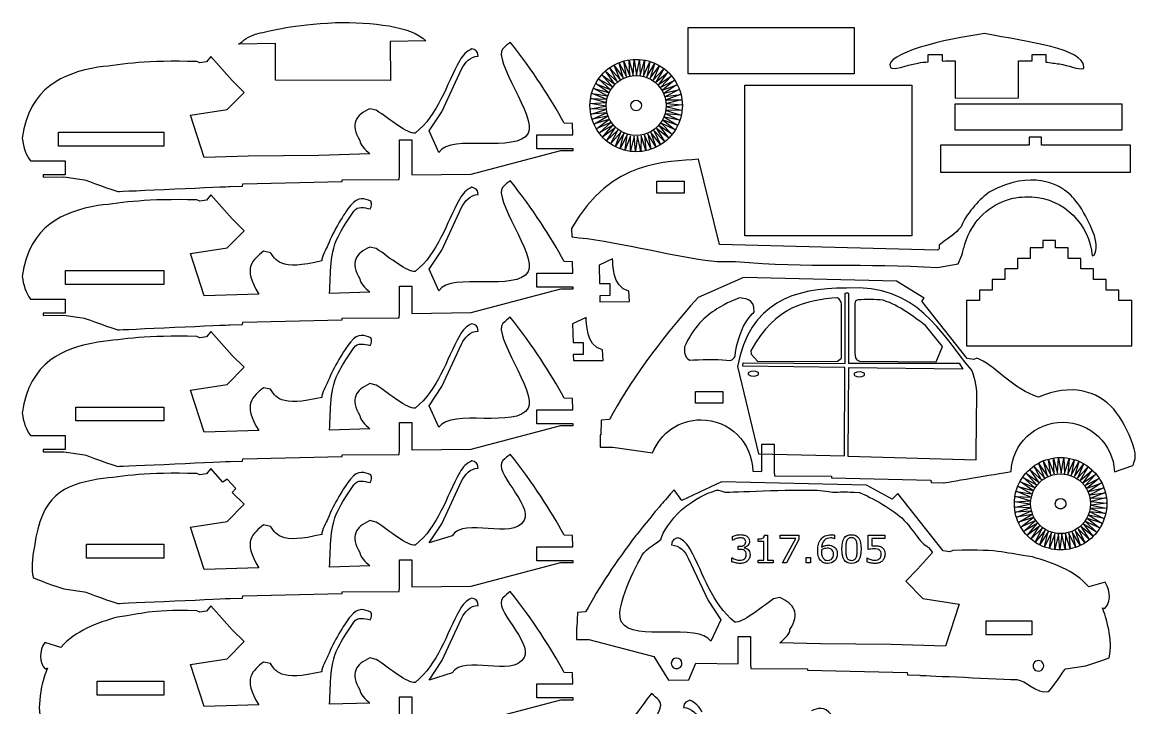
# Model space of a CAD drawing. Extents: x -16 to 68, y -50 to 54.
# Drawn here: x -15.6 to 68.2, y 2.5 to 54.1 of the extents above; entities that cross this region are included whole.
import ezdxf

# ---------------------------------------------------------------- set-up
doc = ezdxf.new("R2010")
doc.units = 0
doc.layers.add('Layer_1', color=7, linetype='CONTINUOUS')

msp = doc.modelspace()

# ---------------------------------------------------------------- linework, layer by layer
at = {"layer": 'Layer_1', "color": 7}
for points in [[(34.410261, 50.185669), (34.410261, 53.661379), (46.89763, 53.661379), (46.89763, 50.185669)], [(14.680057, 52.666622)], [(21.035894, 52.56411)], [(32.932701, 45.36893), (32.035665, 46.080169), (32.640013, 45.107905), (31.829902, 45.916763), (32.319481, 44.881948), (31.606852, 45.777878), (31.975282, 44.693999), (31.369426, 45.665324), (31.611901, 44.546512), (31.120715, 45.580567), (31.234076, 44.441409), (30.863966, 45.524714), (30.846742, 44.38006), (30.602534, 45.498493), (30.454931, 44.363264), (30.339805, 45.502245), (30.063758, 44.391241), (30.079209, 45.535921), (29.678318, 44.463629), (29.824159, 45.599083), (29.303647, 44.579476), (29.577972, 45.690906), (28.944626, 44.737279), (29.343855, 45.810196), (28.605932, 44.934981), (29.124862, 45.955392), (28.291983, 45.17), (28.923848, 46.124609), (28.006871, 45.439274), (28.743434, 46.315633), (27.75431, 45.739296), (28.58597, 46.525979), (27.537598, 46.066149), (28.453511, 46.752904), (27.359554, 46.415576), (28.347784, 46.993448), (27.222506, 46.783022), (28.270166, 47.244476), (27.128235, 47.163694), (28.221667, 47.502718), (27.077972, 47.552631), (28.202922, 47.764803), (27.07237, 47.944765), (28.214174, 48.027317), (27.111508, 48.334978), (28.255278, 48.286837), (27.19487, 48.718187), (28.325696, 48.539979), (27.32137, 49.089395), (28.424513, 48.783446), (27.489362, 49.443764), (28.550439, 49.01406), (27.696652, 49.776674), (28.701831, 49.228817), (27.940542, 50.083783), (28.876718, 49.424915), (28.21785, 50.361091), (29.072816, 49.599802), (28.524959, 50.604981), (29.287573, 49.751194), (28.857869, 50.812271), (29.518187, 49.87712), (29.212238, 50.980263), (29.761654, 49.975937), (29.583446, 51.106763), (30.014796, 50.046356), (29.966655, 51.190125), (30.274316, 50.087459), (30.356871, 51.229263), (30.53683, 50.098711), (30.749002, 51.223661), (30.798916, 50.079966), (31.137939, 51.173399), (31.057157, 50.03147), (31.518611, 51.079127), (31.308186, 49.953849), (31.886057, 50.942079), (31.548729, 49.848122), (32.235484, 50.764035), (31.775654, 49.715663), (32.562337, 50.547323), (31.986, 49.558199), (32.862359, 50.294762), (32.177024, 49.377785), (33.131633, 50.00965), (32.346241, 49.176771), (33.366652, 49.695701), (32.491439, 48.957778), (33.564354, 49.357007), (32.610727, 48.723661), (33.722157, 48.997986), (32.70255, 48.477474), (33.838004, 48.623315), (32.765712, 48.222424), (33.910392, 48.237876), (32.799388, 47.961828), (33.938369, 47.846702), (32.80314, 47.699099), (33.921573, 47.454891), (32.776919, 47.437667), (33.860224, 47.067557), (32.721066, 47.180918), (33.755121, 46.689732), (32.636309, 46.932207), (33.607634, 46.326351), (32.523755, 46.694781), (33.419685, 45.982152), (32.38487, 46.471732), (33.193728, 45.66162), (32.221466, 46.265968)], [(64.142866, 50.718649)], [(51.210864, 49.340074), (51.210864, 38.015632), (38.66301, 38.015632), (38.66301, 49.340074)], [(30.899754, 47.802967)], [(32.752031, 47.802969)], [(33.975769, 47.802967)], [(67.005869, 47.939844), (67.005869, 45.954542), (54.480391, 45.954542), (54.480391, 47.939844)], [(-12.931114, 45.801171), (-5.006951, 45.801171), (-5.006951, 44.756028), (-12.931114, 44.756028), (-12.931114, 45.801171)], [(60.05113, 45.421481), (60.05113, 44.825348), (53.372414, 44.825348), (53.372414, 42.780458), (67.656718, 42.780458), (67.656718, 44.825348), (60.977867, 44.825348), (60.977867, 45.421481)], [(21.035894, 42.160125)], [(32.048672, 42.10254), (34.111748, 42.10254), (34.111748, 41.203695), (32.048672, 41.203695)], [(61.06823, 37.643771), (61.06823, 37.108291), (60.115614, 37.108291), (60.115614, 36.306305), (59.164479, 36.306305), (59.164479, 35.512798), (58.205915, 35.512798), (58.205915, 34.716281), (57.249952, 34.716281), (57.249952, 33.913199), (56.299933, 33.913199), (56.299933, 33.131175), (55.330847, 33.131175), (55.330847, 32.34136), (55.329524, 32.34136), (55.329524, 29.732332), (60.115781, 29.732332), (60.115781, 29.728496), (61.068397, 29.728496), (61.068397, 29.722199), (62.011613, 29.722199), (62.011613, 29.728496), (62.964351, 29.728496), (62.964351, 29.732332), (67.748994, 29.732332), (67.748994, 32.34136), (67.748994, 32.34136), (67.748994, 33.131175), (66.77991, 33.131175), (66.77991, 33.913199), (65.830013, 33.913199), (65.830013, 34.716281), (64.874047, 34.716281), (64.874047, 35.512798), (63.915364, 35.512798), (63.915364, 36.306305), (62.964351, 36.306305), (62.964351, 37.108291), (62.011613, 37.108291), (62.011613, 37.643771)], [(28.719243, 36.278145)], [(-12.402253, 35.397597), (-5.006814, 35.397597), (-5.006814, 34.352044), (-12.402253, 34.352044), (-12.402253, 35.397597)], [(21.035894, 31.89027)], [(26.733249, 31.862194)], [(37.786681, 28.747315)], [(39.665413, 27.730254)], [(47.628405, 27.680251)], [(34.954276, 26.306838), (37.017353, 26.306838), (37.017353, 25.407993), (34.954276, 25.407993)], [(56.103557, 25.739619)], [(-11.609235, 25.129108), (-5.006814, 25.129108), (-5.006814, 24.082188), (-11.609235, 24.082188), (-11.609235, 25.129108)], [(21.035894, 21.583908)], [(64.83468, 15.427074), (63.937645, 16.138313), (64.541993, 15.166049), (63.731881, 15.974907), (64.221461, 14.940092), (63.508832, 15.836022), (63.877261, 14.752143), (63.271405, 15.723468), (63.51388, 14.604656), (63.022694, 15.638711), (63.136055, 14.499553), (62.765945, 15.582858), (62.748721, 14.438204), (62.504513, 15.556637), (62.35691, 14.421408), (62.241785, 15.560389), (61.965737, 14.449385), (61.981188, 15.594065), (61.580297, 14.521773), (61.726138, 15.657227), (61.205626, 14.63762), (61.479951, 15.74905), (60.846605, 14.795423), (61.245835, 15.86834), (60.507912, 14.993125), (61.026842, 16.013536), (60.193962, 15.228144), (60.825827, 16.182753), (59.90885, 15.497418), (60.645413, 16.373777), (59.656289, 15.79744), (60.487949, 16.584123), (59.439577, 16.124293), (60.355491, 16.811048), (59.261534, 16.47372), (60.249763, 17.051592), (59.124485, 16.841166), (60.172145, 17.30262), (59.030214, 17.221838), (60.123647, 17.560862), (58.979951, 17.610775), (60.104901, 17.822947), (58.97435, 18.002909), (60.116154, 18.085461), (59.013487, 18.393122), (60.157257, 18.344981), (59.096849, 18.776331), (60.227676, 18.598123), (59.223349, 19.147539), (60.326492, 18.84159), (59.391341, 19.501908), (60.452418, 19.072204), (59.598631, 19.834818), (60.60381, 19.286961), (59.842522, 20.141927), (60.778697, 19.483059), (60.119829, 20.419235), (60.974796, 19.657946), (60.426939, 20.663125), (61.189553, 19.809338), (60.759848, 20.870415), (61.420166, 19.935264), (61.114218, 21.038407), (61.663633, 20.034081), (61.485425, 21.164907), (61.916776, 20.1045), (61.868635, 21.248269), (62.176295, 20.145603), (62.25885, 21.287407), (62.438809, 20.156855), (62.650981, 21.281805), (62.700895, 20.13811), (63.039919, 21.231543), (62.959136, 20.089614), (63.420591, 21.137271), (63.210165, 20.011993), (63.788036, 21.000223), (63.450708, 19.906266), (64.137463, 20.822179), (63.677633, 19.773807), (64.464316, 20.605467), (63.88798, 19.616343), (64.764338, 20.352906), (64.079004, 19.435929), (65.033612, 20.067794), (64.248221, 19.234915), (65.268631, 19.753845), (64.393419, 19.015922), (65.466333, 19.415151), (64.512706, 18.781805), (65.624136, 19.05613), (64.60453, 18.535618), (65.739984, 18.681459), (64.667691, 18.280568), (65.812371, 18.29602), (64.701367, 18.019972), (65.840348, 17.904846), (64.705119, 17.757243), (65.823552, 17.513035), (64.678899, 17.495811), (65.762203, 17.125701), (64.623045, 17.239062), (65.6571, 16.747876), (64.538289, 16.990351), (65.509614, 16.384495), (64.425735, 16.752925), (65.321664, 16.040296), (64.28685, 16.529876), (65.095707, 15.719764), (64.123446, 16.324112)], [(62.801733, 17.861111)], [(64.65401, 17.861113)], [(65.877749, 17.861111)], [(42.735326, 15.177911), (41.79507, 13.4118), (41.496533, 13.4118), (42.496773, 15.244873), (41.313786, 15.244873), (41.313786, 15.489008), (42.735326, 15.489008)], [(-10.816217, 14.821926), (-5.006678, 14.821926), (-5.006678, 13.77569), (-10.816217, 13.77569), (-10.816217, 14.821926)], [(47.403109, 14.451102)], [(43.604435, 13.4118), (43.271019, 13.4118), (43.271019, 13.809384), (43.604435, 13.809384)], [(45.617413, 14.085643)], [(47.03624, 13.817773)], [(21.035898, 11.263263)], [(56.800051, 9.044042), (60.23081, 9.044042), (60.23081, 7.99453), (56.800051, 7.99453)], [(33.14183, 5.853577)], [(60.3378, 5.671062)], [(-10.023195, 4.50279), (-5.006673, 4.50279), (-5.006673, 3.455049), (-10.023195, 3.455049)], [(31.654409, 3.580702)]]:
    msp.add_lwpolyline(points, close=True, dxfattribs=at)
for points in [[(14.680076, 52.666615), (12.010924, 52.621625), (12.037356, 49.689872), (3.388955, 49.702704), (3.383584, 52.465986), (0.607756, 52.419121)], [(10.482056, 44.166187), (6.655608, 44.041218), (1.344029, 43.991176), (-1.970376, 43.900936), (-2.99624, 47.076426), (-0.248297, 47.501647), (1.025044, 48.7929), (0.133993, 49.686822), (-1.469134, 51.488203), (-1.793724, 51.079116), (-2.293736, 51.004189), (-2.518789, 51.104137)], [(52.462668, 51.083025), (52.462668, 51.639354), (53.490175, 51.639354), (53.490175, 51.15234)], [(54.023593, 51.15234), (54.480391, 51.15234), (54.480391, 48.359872), (59.246765, 48.369847), (59.246765, 51.152343), (59.832811, 51.159037)], [(60.276629, 51.161921), (60.276629, 51.639354), (61.304133, 51.639354), (61.304133, 51.072637)], [(15.673452, 44.2768), (14.93239, 45.891275), (15.892762, 47.335387), (17.375159, 50.535488)], [(10.960875, 47.456938), (10.482056, 47.566456)], [(-0.018595, 41.716172), (0.906502, 41.741193), (0.931523, 41.916204), (8.406947, 42.091214), (8.406947, 42.216183), (12.682134, 42.241204), (12.707155, 42.565931), (12.706745, 42.565931), (12.706745, 44.630239), (12.706745, 45.226096), (13.633482, 45.226096), (13.633482, 44.630239), (13.633482, 42.579057), (18.10747, 42.641269), (24.844704, 44.409972), (25.775269, 44.409972), (25.775269, 44.54998), (23.023908, 44.54998), (23.023908, 45.604831), (25.737533, 45.604831), (25.711008, 46.442969), (25.09218, 46.478381)], [(-15.038628, 43.655648), (-12.419754, 43.655648), (-12.419754, 42.600933), (-14.087689, 42.600933), (-14.075658, 42.422505), (-12.519428, 42.441236), (-10.969352, 42.216183)], [(53.133794, 36.936971), (36.767, 37.355632), (35.185331, 43.770201)], [(2.135132, 33.62233), (-1.970376, 33.496952), (-2.99624, 36.672304), (-0.248297, 37.097663), (1.025044, 38.388915), (0.133993, 39.282838), (-1.469134, 41.084219), (-1.793724, 40.675131), (-2.293736, 40.600067), (-2.518789, 40.700152)], [(15.673452, 33.872815), (14.93239, 35.48729), (15.892762, 36.931266), (17.375159, 40.131503)], [(25.64819, 38.553102), (25.656948, 37.916773)], [(10.960875, 37.052953), (10.482056, 37.162471)], [(-0.018595, 31.31205), (0.906502, 31.337071), (0.931523, 31.512082), (8.406947, 31.687093), (8.406947, 31.812062), (12.682134, 31.83722), (12.707155, 32.16222), (12.707155, 34.226664), (13.633892, 34.226664), (13.633892, 32.175072), (18.10747, 32.237284), (24.844704, 34.00585), (25.775269, 34.00585), (25.775269, 34.146132), (23.023908, 34.146132), (23.023908, 35.200983), (25.737533, 35.200983), (25.711008, 36.038984), (25.09218, 36.074259)], [(3.015792, 36.732055), (2.485291, 36.847452)], [(6.880387, 36.125396), (6.335529, 36.009861)], [(28.719232, 36.27809), (27.711501, 35.800776), (27.743899, 34.407253), (28.510397, 34.407253), (28.510397, 33.507079), (27.759628, 33.494591), (27.776456, 33.053121), (30.002549, 33.055237), (29.951603, 33.837428)], [(53.159636, 35.631226), (54.69768, 35.909739), (54.976194, 36.559331)], [(64.780083, 36.492336), (64.930211, 36.540736)], [(38.574266, 34.860219), (35.154308, 33.376866)], [(56.10037, 28.809766), (55.875318, 28.709819), (55.375306, 28.784882), (51.962595, 33.08509), (52.154286, 33.324089), (50.074939, 34.597703), (38.574266, 34.860219)], [(10.482056, 33.762202), (7.446848, 33.672236)], [(38.106575, 28.179289), (39.697666, 21.603677), (46.159254, 21.454925), (46.187196, 28.109781), (38.511721, 28.197286), (38.549226, 28.447302), (46.1997, 28.397311), (46.199687, 33.68514)], [(-15.025092, 33.251663), (-12.419754, 33.251663), (-12.419754, 32.196949), (-14.087689, 32.196949), (-14.075658, 32.018383), (-12.519428, 32.037115), (-10.969352, 31.812062)], [(46.928278, 32.899517), (46.928284, 29.169296)], [(26.733238, 31.862138), (25.725507, 31.384825), (25.757905, 29.991301), (26.524402, 29.991301), (26.524402, 29.091128), (25.773635, 29.07864), (25.790462, 28.637169), (28.016555, 28.639286), (27.965609, 29.421476)], [(53.045135, 28.532865), (53.540142, 29.681984), (52.249589, 31.255398)], [(2.135269, 23.352338), (-1.970376, 23.227096), (-2.99624, 26.402449), (-0.248297, 26.827671), (1.025044, 28.119059), (0.133993, 29.012982), (-1.469134, 30.814227), (-1.793724, 30.405275), (-2.293736, 30.330212), (-2.518789, 30.430297)], [(15.673452, 23.602959), (14.93239, 25.217434), (15.892762, 26.66141), (17.375159, 29.861648)], [(39.124253, 29.347358), (39.149256, 29.109841), (39.636785, 28.559807), (45.637159, 28.572322), (45.937186, 28.809822)], [(47.281859, 28.568218), (53.045135, 28.532865)], [(46.4497, 28.434813), (54.787721, 28.422325), (55.062731, 27.972295), (46.462201, 28.084804), (46.412198, 21.442342), (56.063685, 21.168842)], [(10.960875, 26.783098), (10.482056, 26.89248)], [(3.015792, 26.462199), (2.485291, 26.577597)], [(-0.018595, 21.042195), (0.906502, 21.067216), (0.931523, 21.242227), (8.406947, 21.417238), (8.406947, 21.542206), (12.682134, 21.567227), (12.707155, 21.892228), (12.707155, 23.956673), (13.633892, 23.956673), (13.633892, 21.90508), (18.10747, 21.967154), (24.844704, 23.735858), (25.775269, 23.735858), (25.775269, 23.876003), (23.023908, 23.876003), (23.023908, 24.930854), (25.737533, 24.930854), (25.711008, 25.768992), (25.09218, 25.804267)], [(6.880387, 25.855541), (6.335529, 25.740006)], [(10.482056, 23.492347), (7.446848, 23.402381)], [(28.489402, 24.183874), (27.870575, 24.148598), (27.835299, 23.034818), (27.806313, 23.034818), (27.806313, 22.115465), (28.736879, 22.115465), (31.738315, 21.682859)], [(-15.025092, 22.981671), (-12.419754, 22.981671), (-12.419754, 21.926957), (-14.087689, 21.926957), (-14.075658, 21.748528), (-12.519428, 21.76726), (-10.969352, 21.542206)], [(39.258586, 20.294258), (39.947691, 20.284687), (39.947691, 22.336279), (40.874428, 22.336279), (40.874428, 20.271834), (40.899449, 19.946834), (45.174636, 19.921813), (45.174636, 19.796707), (52.65006, 19.621696), (52.675081, 19.446686), (53.600178, 19.421801)], [(2.135269, 13.045976), (-1.970376, 12.920598), (-2.99624, 16.096088), (-0.248297, 16.52131), (1.025044, 17.812561), (0.133993, 18.706484), (0.41442, 19.014257), (-0.236538, 19.702405), (-0.563726, 19.490341), (-1.469134, 20.507865), (-1.793724, 20.098777), (-2.293736, 20.023851), (-2.518789, 20.123798)], [(66.45158, 20.267596), (67.835806, 20.745048)], [(16.663494, 15.45347), (14.93239, 14.910936), (15.892762, 16.355049), (17.375159, 19.55515)], [(36.924695, 19.493561), (33.935018, 18.094707), (33.365822, 18.909459)], [(54.311887, 14.342341), (54.086837, 14.242396), (53.586824, 14.317321), (50.174112, 18.617667), (49.753127, 18.203241), (47.824178, 19.254812), (36.924695, 19.493561)], [(3.015792, 16.155701), (2.485291, 16.271099)], [(10.960875, 16.476599), (10.482056, 16.586118)], [(-0.018595, 10.735697), (0.906502, 10.760718), (0.931523, 10.935729), (8.406947, 11.110739), (8.406947, 11.235708), (12.682134, 11.260729), (12.707155, 11.58573), (12.707155, 13.650174), (13.633892, 13.650174), (13.633892, 11.598582), (18.10747, 11.660793), (24.844704, 13.429497), (25.775269, 13.429497), (25.775269, 13.569642), (23.023908, 13.569642), (23.023908, 14.624492), (25.737533, 14.624492), (25.711008, 15.462494), (25.09218, 15.497906)], [(6.880387, 15.549179), (6.335529, 15.433645)], [(37.767507, 15.109518), (37.753537, 15.109518), (37.753537, 15.401076)], [(40.792043, 13.4118), (39.667644, 13.4118), (39.667644, 13.623843), (40.100106, 13.623843), (40.100106, 15.016093), (39.667644, 15.016093), (39.667644, 15.205817)], [(40.151735, 15.49602), (40.367963, 15.49602), (40.367963, 13.623884), (40.792057, 13.623884), (40.792043, 13.4118)], [(45.415169, 15.496027), (45.415169, 15.22958), (45.401199, 15.22958)], [(47.944371, 14.418991), (47.944371, 15.488981), (49.194326, 15.488981), (49.194326, 15.244846), (48.213611, 15.244846), (48.213611, 14.692416)], [(38.29905, 14.423169), (38.173493, 14.423169), (38.173493, 14.654743), (38.27115, 14.654743)], [(38.608702, 14.566859), (38.608702, 14.547355)], [(38.908636, 14.412026), (38.908744, 14.41204)], [(52.491624, 14.553202), (52.781404, 14.195285), (51.659054, 12.925006), (50.768001, 12.031088), (52.041372, 10.739775), (54.789253, 10.314532), (53.76341, 7.13913), (49.657728, 7.264447)], [(34.417886, 13.773702), (35.900299, 10.573506), (36.860715, 9.129479), (36.119573, 7.514973)], [(37.693667, 13.499684), (37.693667, 13.79125), (37.714589, 13.79125)], [(45.334419, 14.074528), (45.334277, 14.074467)], [(47.855137, 13.489878), (47.855137, 13.784231), (47.874641, 13.784231)], [(49.208242, 14.071538), (49.20829, 14.071653)], [(10.482056, 13.185849), (7.446848, 13.095882)], [(65.745289, 11.950706), (64.536755, 11.59836)], [(-12.519428, 11.460761), (-10.969352, 11.235708)], [(2.135273, 2.725331), (-1.970372, 2.599953), (-2.996236, 5.775441), (-0.248293, 6.200668), (1.025048, 7.491919), (0.133997, 8.38584), (-1.46913, 10.187219), (-1.793721, 9.778135), (-2.293732, 9.703209), (-2.518785, 9.803155)], [(41.310989, 10.804585), (40.832257, 10.695148)], [(16.663498, 5.132829), (14.932395, 4.590296), (15.892767, 6.034408), (17.375163, 9.234502)], [(26.700917, 9.716468), (26.082089, 9.68106), (26.046814, 8.567277), (26.017828, 8.567277), (26.017828, 7.648057), (26.948393, 7.648057), (31.82682, 6.367335), (32.93103, 4.601643), (34.463469, 4.606404), (34.993423, 5.861154), (38.159206, 5.817122), (38.159206, 7.868718), (39.085943, 7.868718), (39.085943, 5.804269), (39.110964, 5.479274), (43.386148, 5.454247), (43.386148, 5.329282), (50.861576, 5.154271), (50.886595, 4.979261), (51.811696, 4.954241)], [(65.543068, 10.021624), (65.727655, 9.98826)], [(-12.755415, 7.051249), (-13.952189, 7.411519)], [(49.657728, 7.264434), (44.346159, 7.314437), (41.310989, 7.404361)], [(3.015797, 5.835057), (2.485295, 5.950452)], [(10.960879, 6.155957), (10.48206, 6.265471)], [(62.762446, 5.454247), (64.312525, 5.679304), (65.587507, 6.085658), (66.047323, 6.277624)], [(-0.018591, 0.415055), (0.906506, 0.440074), (0.931527, 0.615085), (8.406951, 0.790096), (8.406951, 0.915068), (12.682138, 0.940087), (12.707159, 1.265089), (12.707159, 3.329531), (13.633896, 3.329531), (13.633896, 1.277935), (18.107474, 1.340148), (24.844708, 3.10885), (25.775274, 3.10885), (25.775274, 3.248998), (23.023912, 3.248998), (23.023912, 4.303852), (25.737537, 4.303852), (25.711012, 5.141853), (25.092185, 5.177261)], [(6.880392, 5.228532), (6.335533, 5.112997)], [(31.654438, 3.580842), (31.654409, 3.580702)], [(10.48206, 2.865207), (7.446852, 2.775237)]]:
    msp.add_lwpolyline(points, dxfattribs=at)
for points in [[(2.271551, 53.262149), (3.157889, 53.471657), (4.601162, 53.848836), (7.891407, 54.045567)], [(7.891407, 54.045567), (10.694818, 54.061971), (13.575848, 53.79356), (14.680057, 52.666622)], [(0.607756, 52.419121), (1.085773, 52.696777), (1.121857, 52.990393), (2.271551, 53.262149)], [(56.682619, 53.209135), (53.737206, 52.815638), (49.127391, 51.717578), (49.607258, 50.659035)], [(64.142866, 50.718646), (64.112333, 52.081488), (60.072572, 52.574838), (56.682619, 53.209135)], [(18.157512, 52.066696), (17.748085, 51.901356), (17.453617, 51.592436), (17.232552, 51.191642)], [(18.632639, 51.516643), (18.607869, 51.967135), (18.361236, 51.974111), (18.157512, 52.066696)], [(20.486934, 52.077224), (19.66903, 51.265868), (23.052181, 46.892844), (22.38963, 45.718998)], [(21.035894, 52.56411), (20.846897, 52.41588), (20.664125, 52.252998), (20.486934, 52.077224)], [(25.09218, 46.478381), (24.0687, 48.367593), (22.747708, 50.382857), (21.035894, 52.56411)], [(-2.518789, 51.104137), (-6.389425, 51.215725), (-7.868632, 50.926867), (-9.957981, 50.682197)], [(17.232552, 51.191642), (16.198807, 49.312831), (15.63404, 47.130508), (13.882325, 45.716264)], [(17.375159, 50.535488), (17.635019, 51.033627), (17.996802, 51.488469), (18.632639, 51.516643)], [(28.764953, 50.811433), (29.839774, 51.431981), (31.164009, 51.431981), (32.23883, 50.811433)], [(53.490175, 51.15234), (53.679947, 51.148954), (53.853908, 51.154457), (54.023593, 51.15234)], [(59.832811, 51.159037), (59.988752, 51.164778), (60.135558, 51.165096), (60.276629, 51.161921)], [(-9.957981, 50.682197), (-12.576316, 50.221279), (-15.104974, 49.218059), (-15.644603, 45.3538)], [(27.028014, 47.802967), (27.028014, 49.044064), (27.690131, 50.190884), (28.764953, 50.811433)], [(32.23883, 50.811433), (33.313652, 50.190884), (33.975769, 49.044064), (33.975769, 47.802967)], [(49.607258, 50.659035), (49.85552, 50.434296), (50.67078, 50.807781), (51.686195, 50.997842)], [(51.686195, 50.997842), (51.933734, 51.044179), (52.196937, 51.069079), (52.462668, 51.083025)], [(61.304133, 51.072637), (61.645162, 51.025462), (61.972873, 50.970278), (62.327946, 50.93153)], [(62.327946, 50.93153), (62.992132, 50.846932), (63.684333, 50.466876), (64.133156, 50.583973)], [(64.133156, 50.583973), (64.14067, 50.629778), (64.143845, 50.674685), (64.142866, 50.718649)], [(28.251752, 47.802969), (28.251752, 48.606867), (28.680626, 49.349699), (29.376822, 49.751647)], [(29.376822, 49.751647), (30.073017, 50.153596), (30.930766, 50.153596), (31.626961, 49.751647)], [(31.626961, 49.751647), (32.323157, 49.349699), (32.752031, 48.606867), (32.752031, 47.802969)], [(28.764953, 44.7945), (27.690131, 45.415049), (27.028014, 46.56187), (27.028014, 47.802967)], [(29.376822, 45.854291), (28.680626, 46.25624), (28.251752, 46.999072), (28.251752, 47.802969)], [(30.104029, 47.802967), (30.104029, 48.0227), (30.282158, 48.200829), (30.501892, 48.200829)], [(30.302961, 47.458408), (30.179861, 47.529479), (30.104029, 47.660824), (30.104029, 47.802967)], [(30.501892, 48.200829), (30.721625, 48.200829), (30.899754, 48.0227), (30.899754, 47.802967)], [(30.899754, 47.802967), (30.899754, 47.660824), (30.823922, 47.529479), (30.700823, 47.458408)], [(32.752031, 47.802969), (32.752031, 46.999072), (32.323157, 46.25624), (31.626961, 45.854291)], [(33.975769, 47.802967), (33.975769, 46.56187), (33.313652, 45.415049), (32.23883, 44.7945)], [(10.482056, 47.566456), (9.440007, 47.091344), (8.942531, 46.392702), (9.73197, 45.16621)], [(13.882325, 45.716264), (13.292731, 45.667747), (12.0319, 46.717655), (10.960875, 47.456938)], [(30.700823, 47.458408), (30.577724, 47.387337), (30.42606, 47.387337), (30.302961, 47.458408)], [(-15.644603, 45.3538), (-15.546983, 44.619676), (-15.362025, 44.04985), (-15.038628, 43.655648)], [(22.38963, 45.718998), (21.506774, 44.154839), (16.607799, 45.720853), (15.673452, 44.2768)], [(31.626961, 45.854291), (30.930766, 45.452343), (30.073017, 45.452343), (29.376822, 45.854291)], [(9.73197, 45.16621), (9.734827, 44.832859), (10.111735, 44.499541), (10.482056, 44.166187)], [(32.23883, 44.7945), (31.164009, 44.173952), (29.839774, 44.173952), (28.764953, 44.7945)], [(35.185331, 43.770201), (32.804904, 43.506385), (28.666596, 43.856825), (25.64819, 38.553102)], [(62.707025, 41.445281), (62.314079, 41.704329), (60.303725, 43.098818), (57.026691, 41.282027)], [(-10.969352, 42.216183), (-10.969352, 42.216183), (-8.619163, 41.341129), (-8.469158, 41.341129)], [(21.035894, 42.160125), (20.846894, 42.011895), (20.66412, 41.849015), (20.486934, 41.673239)], [(25.09218, 36.074259), (24.068682, 37.963456), (22.747674, 39.978913), (21.035894, 42.160125)], [(-8.469158, 41.341129), (-8.319144, 41.341129), (-0.018596, 41.716172), (-0.018595, 41.716172)], [(18.157512, 41.662712), (17.748085, 41.497373), (17.45362, 41.188448), (17.232552, 40.787657)], [(17.375159, 40.131503), (17.635022, 40.629642), (17.996806, 41.084485), (18.632639, 41.112658)], [(18.632639, 41.112658), (18.607874, 41.563148), (18.361234, 41.570129), (18.157512, 41.662712)], [(20.486934, 41.673239), (19.66903, 40.861887), (23.052181, 36.488859), (22.38963, 35.315013)], [(57.026691, 41.282027), (56.372104, 40.768437), (55.474444, 39.935063), (54.919316, 38.69214)], [(63.850885, 40.236611), (63.427197, 40.822055), (63.184043, 41.068569), (62.707025, 41.445281)], [(-9.957981, 40.278075), (-12.576316, 39.817158), (-15.104974, 38.814075), (-15.644603, 34.949815)], [(-2.518789, 40.700152), (-6.389424, 40.81174), (-7.868632, 40.522745), (-9.957981, 40.278075)], [(9.023313, 40.285185), (8.538594, 39.68135), (7.759302, 38.408754), (7.325297, 37.30836)], [(10.548369, 40.610185), (10.081181, 40.776359), (9.627148, 41.029968), (9.023313, 40.285185)], [(9.273251, 39.8601), (9.583327, 40.278795), (10.05298, 40.112395), (10.498327, 40.035111)], [(10.498327, 40.035111), (10.642233, 40.226793), (10.639848, 40.418505), (10.548369, 40.610185)], [(17.232552, 40.787657), (16.198805, 38.908846), (15.634036, 36.726524), (13.882325, 35.312279)], [(55.269064, 37.520388), (55.71898, 38.9822), (56.829365, 40.147819), (58.267629, 40.668123)], [(58.267629, 40.668123), (59.107724, 40.947843), (59.442615, 40.921204), (60.239098, 40.948001)], [(60.239098, 40.948001), (62.665832, 40.791495), (64.583157, 38.87628), (64.780083, 36.492336)], [(8.240413, 38.224159), (8.456482, 38.604158), (8.85613, 39.253182), (9.273251, 39.8601)], [(64.930211, 36.540736), (65.443558, 37.442534), (64.589432, 39.001142), (63.850885, 40.236611)], [(54.919316, 38.69214), (54.396336, 38.053338), (54.161978, 37.995117), (53.371972, 37.385985)], [(7.446848, 33.672236), (7.581005, 35.240016), (7.362105, 36.679463), (8.240413, 38.224159)], [(25.656948, 37.916773), (28.619524, 37.691367), (32.881409, 36.527086), (36.352988, 36.08996)], [(7.325297, 37.30836), (7.194795, 37.006626), (6.831328, 36.443051), (6.880387, 36.125396)], [(10.482056, 37.162471), (9.440005, 36.68736), (8.942525, 35.988717), (9.73197, 34.762225)], [(13.882325, 35.312279), (13.292728, 35.263762), (12.031908, 36.31367), (10.960875, 37.052953)], [(53.371972, 37.385985), (53.143872, 37.318752), (53.433938, 36.998812), (53.133794, 36.936971)], [(54.976194, 36.559331), (55.120955, 36.954071), (55.109057, 37.132961), (55.269064, 37.520388)], [(2.485291, 36.847452), (1.710035, 36.211473), (0.848659, 35.632796), (2.135132, 33.62233)], [(6.335529, 36.009861), (3.451407, 35.342907), (3.270348, 36.478665), (3.015792, 36.732055)], [(29.951603, 33.837428), (28.641585, 34.192453), (28.780917, 35.923569), (28.719243, 36.278145)], [(36.352988, 36.08996), (36.906689, 36.02024), (37.466537, 36.110386), (37.96883, 36.067524)], [(37.96883, 36.067524), (43.520712, 35.593996), (47.526385, 35.953962), (53.159636, 35.631226)], [(22.38963, 35.315013), (21.506771, 33.750855), (16.607799, 35.316866), (15.673452, 33.872815)], [(-15.644603, 34.949815), (-15.576081, 34.338829), (-15.386494, 33.700682), (-15.025092, 33.251663)], [(9.73197, 34.762225), (9.734828, 34.428871), (10.111732, 34.095556), (10.482056, 33.762202)], [(55.732302, 27.896429), (53.313082, 30.729441), (51.67144, 34.398938), (46.309521, 34.066319)], [(46.309521, 34.066319), (42.321872, 34.090028), (39.050272, 32.979074), (38.106575, 28.179289)], [(46.199687, 33.68514), (46.199687, 33.68514), (46.437198, 33.772645), (46.4497, 33.672638)], [(46.4497, 33.672638), (46.462215, 33.572633), (46.4497, 28.434813), (46.4497, 28.434813)], [(35.154308, 33.376866), (32.107299, 29.962383), (29.981916, 26.938867), (28.489402, 24.183874)], [(38.324213, 33.335106), (38.040911, 33.288224), (37.29418, 32.955032), (36.569497, 32.507436)], [(39.36178, 32.285041), (39.456022, 33.342821), (38.495626, 33.293066), (38.324213, 33.335106)], [(45.637159, 33.347607), (43.305466, 33.150731), (40.998175, 32.781325), (39.124253, 29.347358)], [(45.924671, 32.860076), (45.914406, 33.073933), (45.814073, 33.233744), (45.637159, 33.347607)], [(45.937186, 28.809822), (45.937186, 28.859826), (45.924671, 32.860076), (45.924671, 32.860076)], [(47.175785, 33.182378), (47.017893, 33.163486), (46.944878, 33.059706), (46.928278, 32.899517)], [(49.067416, 33.164704), (48.436872, 33.226994), (47.80633, 33.226074), (47.175785, 33.182378)], [(52.249589, 31.255398), (51.287834, 31.976665), (50.348891, 32.717481), (49.067416, 33.164704)], [(21.035894, 31.89027), (20.8469, 31.74204), (20.664125, 31.579158), (20.486934, 31.403384)], [(25.09218, 25.804267), (24.06869, 27.693501), (22.747708, 29.709016), (21.035894, 31.89027)], [(27.965609, 29.421476), (26.655591, 29.776502), (26.794923, 31.507618), (26.733249, 31.862194)], [(36.569497, 32.507436), (35.680333, 31.958248), (34.791354, 31.125175), (34.136455, 29.647374)], [(38.439823, 30.916628), (38.790314, 31.741808), (39.271657, 32.146603), (39.36178, 32.285041)], [(-10.969352, 31.812062), (-10.969352, 31.812062), (-8.619163, 30.937008), (-8.469158, 30.937008)], [(-8.469158, 30.937008), (-8.319144, 30.937008), (-0.018598, 31.31205), (-0.018595, 31.31205)], [(18.157512, 31.392857), (17.748085, 31.227513), (17.453617, 30.918595), (17.232552, 30.517802)], [(18.632639, 30.842802), (18.607874, 31.293296), (18.361236, 31.30027), (18.157512, 31.392857)], [(20.486934, 31.403384), (19.66903, 30.592026), (23.052181, 26.218869), (22.38963, 25.045021)], [(-2.518789, 30.430297), (-6.389424, 30.541882), (-7.868632, 30.25289), (-9.957981, 30.00822)], [(10.548369, 30.34033), (10.081181, 30.506504), (9.627145, 30.760118), (9.023313, 30.015329)], [(10.498327, 29.765256), (10.642236, 29.956935), (10.639851, 30.14865), (10.548369, 30.34033)], [(17.232552, 30.517802), (16.198807, 28.63899), (15.634039, 26.456664), (13.882325, 25.042423)], [(17.375159, 29.861648), (17.635019, 30.359787), (17.996803, 30.81463), (18.632639, 30.842802)], [(37.936691, 28.972335), (38.025009, 29.739891), (38.219407, 30.397693), (38.439823, 30.916628)], [(-9.957981, 30.00822), (-12.576316, 29.547302), (-15.104974, 28.544081), (-15.644603, 24.679823)], [(9.023313, 30.015329), (8.538594, 29.411497), (7.759307, 28.138896), (7.325297, 27.038504)], [(8.240413, 27.954303), (8.456482, 28.334306), (8.85613, 28.983325), (9.273251, 29.590245)], [(9.273251, 29.590245), (9.583327, 30.008939), (10.05298, 29.84254), (10.498327, 29.765256)], [(34.136455, 29.647374), (34.134073, 29.284099), (34.083609, 28.933841), (34.498976, 28.666066)], [(34.498976, 28.666066), (35.281497, 28.694252), (36.561546, 28.760798), (37.291984, 28.646725)], [(37.291984, 28.646725), (37.572553, 28.60291), (37.764181, 28.691877), (37.786681, 28.747315)], [(37.786681, 28.74732), (37.786681, 28.74732), (37.928116, 28.89782), (37.936691, 28.972335)], [(46.928284, 29.169296), (46.987069, 28.952057), (46.917833, 28.698242), (47.281859, 28.568218)], [(60.748276, 25.882847), (58.896171, 26.398961), (57.344943, 28.393709), (56.10037, 28.809766)], [(7.446848, 23.402381), (7.581008, 24.970161), (7.362099, 26.40961), (8.240413, 27.954303)], [(38.958131, 27.730254), (38.903238, 27.68818), (38.903238, 27.593825), (38.958131, 27.551751)], [(39.665413, 27.730254), (39.498707, 27.85803), (39.12484, 27.85803), (38.958131, 27.730254)], [(39.665413, 27.551751), (39.720306, 27.593825), (39.720306, 27.68818), (39.665413, 27.730254)], [(46.921124, 27.680251), (46.866231, 27.638177), (46.866231, 27.543821), (46.921124, 27.501747)], [(47.628405, 27.680251), (47.461699, 27.808026), (47.087833, 27.808026), (46.921124, 27.680251)], [(47.628405, 27.501747), (47.683299, 27.543821), (47.683299, 27.638177), (47.628405, 27.680251)], [(56.103557, 25.739619), (56.177752, 26.458556), (55.984953, 27.177492), (55.732302, 27.896429)], [(7.325297, 27.038504), (7.194802, 26.736771), (6.831331, 26.173191), (6.880387, 25.855541)], [(10.482056, 26.89248), (9.440005, 26.417367), (8.942531, 25.718862), (9.73197, 24.49237)], [(38.958131, 27.551751), (39.12484, 27.423975), (39.498707, 27.423975), (39.665413, 27.551751)], [(46.921124, 27.501747), (47.087833, 27.373972), (47.461699, 27.373972), (47.628405, 27.501747)], [(66.401126, 24.962809), (65.133865, 26.397807), (63.171413, 26.895116), (60.748276, 25.882847)], [(2.485291, 26.577597), (1.710014, 25.941602), (0.848645, 25.362939), (2.135269, 23.352338)], [(6.335529, 25.740006), (3.45141, 25.07305), (3.270348, 26.20881), (3.015792, 26.462199)], [(13.882325, 25.042423), (13.292731, 24.993907), (12.0319, 26.043815), (10.960875, 26.783098)], [(56.063685, 21.168842), (56.062097, 22.303582), (56.094326, 25.086564), (56.103557, 25.739619)], [(-15.644603, 24.679823), (-15.576083, 24.068834), (-15.386497, 23.430692), (-15.025092, 22.981671)], [(9.73197, 24.49237), (9.734828, 24.159016), (10.111735, 23.825701), (10.482056, 23.492347)], [(22.38963, 25.045021), (21.506777, 23.480865), (16.607799, 25.046872), (15.673452, 23.602959)], [(67.838676, 22.313993), (67.483012, 23.266311), (66.999089, 24.285699), (66.401126, 24.962809)], [(31.738315, 21.682859), (32.317489, 23.183031), (33.759785, 24.172662), (35.367876, 24.172662)], [(35.367876, 24.172662), (37.511724, 24.172312), (39.25148, 22.438099), (39.258586, 20.294258)], [(58.678774, 20.272518), (58.771649, 22.351108), (60.483216, 23.988872), (62.563878, 23.990132)], [(62.563878, 23.990132), (64.65642, 23.990111), (66.363207, 22.338395), (66.45158, 20.267596)], [(67.835806, 20.745048), (67.915653, 20.97168), (68.200551, 21.345035), (67.838676, 22.313993)], [(-10.969352, 21.542206), (-10.969352, 21.542206), (-8.619163, 20.667152), (-8.469158, 20.667152)], [(-8.469158, 20.667152), (-8.319144, 20.667152), (-0.018595, 21.042195), (-0.018595, 21.042195)], [(18.157512, 21.086358), (17.748083, 20.921017), (17.453617, 20.612094), (17.232552, 20.211303)], [(18.632639, 20.536304), (18.607874, 20.986797), (18.361234, 20.993772), (18.157512, 21.086358)], [(20.486934, 21.096886), (19.669033, 20.285528), (22.73388, 17.786628), (22.071329, 16.61278)], [(21.035894, 21.583908), (20.846902, 21.435675), (20.664125, 21.272659), (20.486934, 21.096886)], [(25.09218, 15.497906), (24.06869, 17.387145), (22.747711, 19.402652), (21.035894, 21.583908)], [(60.666932, 20.869577), (61.741754, 21.490125), (63.065988, 21.490125), (64.14081, 20.869577)], [(-2.518789, 20.123798), (-6.389429, 20.235386), (-7.868635, 19.946529), (-9.957981, 19.701858)], [(10.548369, 20.033832), (10.081181, 20.200008), (9.627148, 20.45362), (9.023313, 19.708831)], [(17.232552, 20.211303), (16.198812, 18.332492), (15.634039, 16.150176), (13.882325, 14.735925)], [(17.375159, 19.55515), (17.635022, 20.053286), (17.996803, 20.508134), (18.632639, 20.536304)], [(53.600178, 19.421801), (53.600178, 19.421801), (57.559999, 20.098341), (58.678774, 20.272518)], [(58.929993, 17.861111), (58.929993, 19.102208), (59.592111, 20.249028), (60.666932, 20.869577)], [(61.278801, 19.809791), (61.974997, 20.21174), (62.832745, 20.21174), (63.528941, 19.809791)], [(64.14081, 20.869577), (65.215631, 20.249028), (65.877749, 19.102208), (65.877749, 17.861111)], [(-9.957981, 19.701858), (-12.576316, 19.240943), (-14.20025, 18.508437), (-14.739878, 14.644181)], [(9.023313, 19.708831), (8.538597, 19.104993), (7.759305, 17.832537), (7.325297, 16.732142)], [(9.273251, 19.283883), (9.583329, 19.702578), (10.05298, 19.536179), (10.498327, 19.458894)], [(10.498327, 19.458894), (10.642236, 19.650574), (10.639851, 19.842155), (10.548369, 20.033832)], [(60.153731, 17.861113), (60.153731, 18.665011), (60.582606, 19.407843), (61.278801, 19.809791)], [(63.528941, 19.809791), (64.225136, 19.407843), (64.65401, 18.665011), (64.65401, 17.861113)], [(8.240413, 17.647805), (8.456485, 18.027802), (8.85613, 18.676966), (9.273251, 19.283883)], [(33.365822, 18.909459), (32.44182, 17.874025), (32.642696, 18.080608), (32.023435, 17.365534)], [(33.896366, 17.394077), (35.008807, 18.255131), (35.623093, 18.600294), (36.535659, 18.867646)], [(36.535659, 18.867646), (36.700815, 18.916032), (37.08573, 18.742577), (37.08573, 18.742577)], [(37.08573, 18.742577), (37.207346, 18.668176), (41.227909, 18.941106), (43.848642, 18.880086)], [(43.848642, 18.880086), (44.543588, 18.863907), (45.079034, 18.720987), (45.387271, 18.714857)], [(45.387271, 18.714857), (46.227595, 18.761372), (46.08513, 18.768398), (47.278901, 18.697183)], [(47.278901, 18.697183), (47.770187, 18.54496), (49.67881, 17.534822), (50.461071, 16.787878)], [(7.446848, 13.095882), (7.581005, 14.663663), (7.362095, 16.103109), (8.240413, 17.647805)], [(60.666932, 14.852644), (59.592111, 15.473193), (58.929993, 16.620014), (58.929993, 17.861111)], [(61.278801, 15.912435), (60.582606, 16.314384), (60.153731, 17.057216), (60.153731, 17.861113)], [(62.006009, 17.861111), (62.006009, 18.080844), (62.184138, 18.258973), (62.403871, 18.258973)], [(62.20494, 17.516552), (62.081841, 17.587623), (62.006009, 17.718968), (62.006009, 17.861111)], [(62.403871, 18.258973), (62.623604, 18.258973), (62.801733, 18.080844), (62.801733, 17.861111)], [(62.801733, 17.861111), (62.801733, 17.718968), (62.725901, 17.587623), (62.602802, 17.516552)], [(64.65401, 17.861113), (64.65401, 17.057216), (64.225136, 16.314384), (63.528941, 15.912435)], [(65.877749, 17.861111), (65.877749, 16.620014), (65.215631, 15.473193), (64.14081, 14.852644)], [(22.071329, 16.61278), (21.188475, 15.048616), (17.597841, 16.897521), (16.663494, 15.45347)], [(32.023435, 17.365534), (31.944485, 17.276958), (30.557535, 15.557819), (30.486074, 15.465169)], [(32.3479, 15.179915), (32.485478, 15.692444), (33.111575, 16.637683), (33.896366, 17.394077)], [(50.461071, 16.787878), (50.948564, 16.322395), (51.403499, 15.682858), (51.751624, 15.214464)], [(62.602802, 17.516552), (62.479703, 17.445481), (62.328039, 17.445481), (62.20494, 17.516552)], [(2.485291, 16.271099), (1.710014, 15.635101), (0.848645, 15.056572), (2.135269, 13.045976)], [(6.335529, 15.433645), (3.451407, 14.766693), (3.270345, 15.902304), (3.015792, 16.155701)], [(7.325297, 16.732142), (7.1948, 16.430409), (6.831331, 15.866829), (6.880387, 15.549179)], [(10.482056, 16.586118), (9.440005, 16.111006), (8.942533, 15.412361), (9.73197, 14.185872)], [(13.882325, 14.735925), (13.292733, 14.687411), (12.031903, 15.737316), (10.960875, 16.476599)], [(30.486074, 15.465169), (29.009643, 13.550788), (27.695928, 11.55313), (26.700917, 9.716468)], [(30.961565, 14.005894), (31.231261, 14.487934), (32.19518, 14.968331), (32.3479, 15.179915)], [(33.635513, 15.304864), (33.43179, 15.212279), (33.185256, 15.20532), (33.160486, 14.754827)], [(34.560574, 14.429808), (34.339509, 14.830601), (34.04494, 15.139524), (33.635513, 15.304864)], [(37.753537, 15.401076), (37.819568, 15.433651), (37.907454, 15.463411), (38.017196, 15.490358)], [(38.0493, 15.243443), (37.94979, 15.211813), (37.855859, 15.167171), (37.767507, 15.109518)], [(38.017196, 15.490358), (38.127868, 15.518253), (38.234823, 15.532201), (38.338058, 15.532201)], [(38.3311, 15.290887), (38.242748, 15.290887), (38.148815, 15.275072), (38.0493, 15.243443)], [(38.485947, 15.276917), (38.440378, 15.286231), (38.388763, 15.290887), (38.3311, 15.290887)], [(38.338058, 15.532201), (38.439426, 15.532201), (38.528708, 15.52291), (38.605901, 15.504328)], [(38.61429, 15.226705), (38.574292, 15.250866), (38.531511, 15.267604), (38.485947, 15.276917)], [(38.605901, 15.504328), (38.683095, 15.485746), (38.752847, 15.455983), (38.815158, 15.41504)], [(38.703571, 15.13324), (38.6822, 15.171349), (38.65244, 15.202504), (38.61429, 15.226705)], [(38.735696, 15.002102), (38.735696, 15.052327), (38.724988, 15.09604), (38.703571, 15.13324)], [(38.815158, 15.41504), (38.88212, 15.370407), (38.932806, 15.316468), (38.967217, 15.253222)], [(38.967217, 15.253222), (39.001636, 15.18998), (39.018846, 15.116041), (39.018846, 15.031406)], [(39.667644, 15.205817), (39.726238, 15.205817), (39.789014, 15.210474), (39.855972, 15.219788)], [(39.855972, 15.219788), (39.922934, 15.230001), (39.973621, 15.244421), (40.008031, 15.263048)], [(40.008031, 15.263048), (40.050819, 15.286309), (40.0843, 15.315606), (40.108475, 15.350939)], [(40.108475, 15.350939), (40.133581, 15.387203), (40.148001, 15.435563), (40.151735, 15.49602)], [(44.205673, 14.813822), (44.245672, 14.956115), (44.308913, 15.082598), (44.395398, 15.193271)], [(44.395398, 15.193271), (44.47724, 15.298365), (44.582797, 15.380207), (44.71207, 15.438796)], [(44.64369, 15.099833), (44.524648, 14.975208), (44.455362, 14.806409), (44.435831, 14.593437)], [(45.122186, 15.288161), (44.922235, 15.288161), (44.762736, 15.225385), (44.64369, 15.099833)], [(44.71207, 15.438796), (44.841342, 15.498321), (44.992007, 15.528084), (45.164063, 15.528084)], [(45.282621, 15.268656), (45.230537, 15.281659), (45.177059, 15.288161), (45.122186, 15.288161)], [(45.164063, 15.528084), (45.218932, 15.528084), (45.264968, 15.525767), (45.302172, 15.521132)], [(45.401199, 15.22958), (45.375148, 15.243528), (45.335622, 15.256553), (45.282621, 15.268656)], [(45.302172, 15.521132), (45.339381, 15.516498), (45.377047, 15.50813), (45.415169, 15.496027)], [(45.966223, 14.448308), (45.966223, 14.817527), (46.024351, 15.090024), (46.140608, 15.265802)], [(46.140608, 15.265802), (46.25686, 15.442506), (46.438213, 15.530858), (46.68467, 15.530858)], [(46.467025, 15.24627), (46.410293, 15.210006), (46.365186, 15.155136), (46.331702, 15.081658)], [(46.684649, 15.300666), (46.597229, 15.300666), (46.524687, 15.282534), (46.467025, 15.24627)], [(46.900877, 15.24627), (46.845077, 15.282534), (46.773001, 15.300666), (46.684649, 15.300666)], [(46.68467, 15.530858), (46.933915, 15.530858), (47.115735, 15.441111), (47.230129, 15.261617)], [(47.034802, 15.084445), (47.002227, 15.156056), (46.957586, 15.209997), (46.900877, 15.24627)], [(47.230129, 15.261617), (47.345449, 15.083051), (47.403109, 14.812879), (47.403109, 14.451102)], [(51.751624, 15.214464), (52.055268, 14.80592), (52.491624, 14.553202), (52.491624, 14.553202)], [(63.528941, 15.912435), (62.832745, 15.510487), (61.974997, 15.510487), (61.278801, 15.912435)], [(-14.739878, 14.644181), (-14.890551, 13.65936), (-15.013459, 12.96877), (-14.802226, 12.288918)], [(33.160486, 14.754827), (33.796322, 14.726655), (34.158023, 14.271841), (34.417886, 13.773702)], [(37.910781, 8.95447), (36.159067, 10.368716), (35.594316, 12.550996), (34.560574, 14.429808)], [(38.27115, 14.654743), (38.412512, 14.654743), (38.525043, 14.684038), (38.608743, 14.742628)], [(38.491562, 14.406431), (38.432041, 14.41759), (38.36787, 14.423169), (38.29905, 14.423169)], [(38.643621, 14.347851), (38.601778, 14.376691), (38.551091, 14.396218), (38.491562, 14.406431)], [(38.896084, 14.728684), (38.815169, 14.643122), (38.719375, 14.58918), (38.608702, 14.566859)], [(38.608702, 14.547355), (38.653335, 14.539931), (38.704487, 14.524116), (38.762159, 14.49991)], [(38.608743, 14.742628), (38.693378, 14.802148), (38.735696, 14.88864), (38.735696, 15.002102)], [(38.741271, 14.23206), (38.71801, 14.28135), (38.68546, 14.319947), (38.643621, 14.347851)], [(38.762159, 14.49991), (38.819821, 14.476649), (38.868647, 14.447354), (38.908636, 14.412026)], [(39.018846, 15.031406), (39.018846, 14.916085), (38.977925, 14.815178), (38.896084, 14.728684)], [(38.908744, 14.41204), (38.953377, 14.372041), (38.990114, 14.321821), (39.018954, 14.261378)], [(39.018954, 14.261378), (39.047794, 14.200925), (39.062214, 14.122803), (39.062214, 14.027009)], [(44.147093, 14.324169), (44.147093, 14.50831), (44.16662, 14.671528), (44.205673, 14.813822)], [(44.211275, 13.863807), (44.168487, 13.991217), (44.147093, 14.144671), (44.147093, 14.324169)], [(44.430418, 14.335372), (44.429518, 14.31679), (44.429068, 14.293075), (44.429068, 14.264226)], [(44.429068, 14.264226), (44.429068, 14.117284), (44.443938, 14.001032), (44.473678, 13.91547)], [(44.434467, 14.39537), (44.432668, 14.374898), (44.431318, 14.354899), (44.430418, 14.335372)], [(44.643717, 14.481857), (44.575827, 14.463275), (44.506078, 14.434446), (44.434467, 14.39537)], [(44.435831, 14.593437), (44.513956, 14.640868), (44.590684, 14.676673), (44.666015, 14.700852)], [(44.864136, 14.50973), (44.785084, 14.50973), (44.711611, 14.500439), (44.643717, 14.481857)], [(44.666015, 14.700852), (44.742278, 14.725958), (44.830164, 14.738511), (44.929674, 14.738511)], [(45.027358, 14.49576), (44.975274, 14.505073), (44.920867, 14.50973), (44.864136, 14.50973)], [(44.929674, 14.738511), (45.018026, 14.738511), (45.095683, 14.730142), (45.162646, 14.713405)], [(45.169644, 14.437179), (45.126857, 14.46692), (45.079428, 14.486446), (45.027358, 14.49576)], [(45.162646, 14.713405), (45.230535, 14.697612), (45.299822, 14.665062), (45.370505, 14.615755)], [(45.295201, 14.289304), (45.270095, 14.346036), (45.228243, 14.395327), (45.169644, 14.437179)], [(45.334277, 14.074467), (45.334277, 14.160961), (45.321252, 14.232573), (45.295201, 14.289304)], [(45.370505, 14.615755), (45.452347, 14.559024), (45.513728, 14.487411), (45.554649, 14.400918)], [(45.554649, 14.400918), (45.596492, 14.314428), (45.617413, 14.209337), (45.617413, 14.085643)], [(46.137814, 13.633609), (46.02342, 13.810313), (45.966223, 14.081879), (45.966223, 14.448308)], [(46.266171, 14.812418), (46.255013, 14.701745), (46.249433, 14.580375), (46.249433, 14.448308)], [(46.249433, 14.448308), (46.249433, 14.303225), (46.25454, 14.181858), (46.264753, 14.084206)], [(46.331702, 15.081658), (46.300073, 15.012837), (46.278229, 14.923091), (46.266171, 14.812418)], [(47.101751, 14.819389), (47.090593, 14.923552), (47.068277, 15.011904), (47.034802, 15.084445)], [(47.119906, 14.451102), (47.119906, 14.592465), (47.113854, 14.715227), (47.101751, 14.819389)], [(47.101751, 14.082809), (47.113854, 14.185113), (47.119906, 14.307877), (47.119906, 14.451102)], [(47.403109, 14.451102), (47.403109, 14.078163), (47.344518, 13.804271), (47.227334, 13.629425)], [(48.139677, 14.452466), (48.064346, 14.441307), (47.999244, 14.430149), (47.944371, 14.418991)], [(48.376833, 14.469203), (48.294991, 14.469203), (48.215939, 14.463624), (48.139677, 14.452466)], [(48.213611, 14.692416), (48.253609, 14.696015), (48.29453, 14.698805), (48.336373, 14.700784)], [(48.336373, 14.700784), (48.378216, 14.702584), (48.414489, 14.703484), (48.445192, 14.703484)], [(48.608408, 14.446864), (48.539587, 14.461757), (48.462395, 14.469203), (48.376833, 14.469203)], [(48.445192, 14.703484), (48.557723, 14.703484), (48.656304, 14.693721), (48.740936, 14.674194)], [(48.785579, 14.372923), (48.737217, 14.408287), (48.67816, 14.432934), (48.608408, 14.446864)], [(48.740936, 14.674194), (48.825567, 14.655612), (48.903224, 14.622131), (48.973907, 14.57375)], [(48.887413, 14.254345), (48.863252, 14.303639), (48.829308, 14.343165), (48.785579, 14.372923)], [(48.925072, 14.072989), (48.925072, 14.144604), (48.912519, 14.205056), (48.887413, 14.254345)], [(48.973907, 14.57375), (49.048307, 14.522598), (49.10597, 14.456567), (49.146895, 14.375657)], [(49.146895, 14.375657), (49.187793, 14.294742), (49.208242, 14.193369), (49.208242, 14.071538)], [(60.289599, 13.863518), (58.20025, 14.108191), (58.182525, 14.453928), (54.311887, 14.342341)], [(64.14081, 14.852644), (63.065988, 14.232096), (61.741754, 14.232096), (60.666932, 14.852644)], [(9.73197, 14.185872), (9.734828, 13.852517), (10.111732, 13.519202), (10.482056, 13.185849)], [(29.403474, 8.957137), (28.896728, 9.854943), (30.084395, 12.438083), (30.961565, 14.005894)], [(37.968496, 13.410403), (37.856891, 13.437354), (37.765282, 13.467114), (37.693667, 13.499684)], [(37.714589, 13.79125), (37.793641, 13.739166), (37.886643, 13.695919), (37.993595, 13.661509)], [(37.993595, 13.661509), (38.100547, 13.62709), (38.20378, 13.60988), (38.303295, 13.60988)], [(38.303295, 13.60988), (38.361884, 13.60988), (38.424194, 13.619643), (38.490225, 13.63917)], [(38.490225, 13.63917), (38.556261, 13.658697), (38.609739, 13.687528), (38.65066, 13.725664)], [(38.865498, 13.559675), (38.795745, 13.494571), (38.713438, 13.446208), (38.618576, 13.414587)], [(38.65066, 13.725664), (38.693448, 13.766607), (38.725069, 13.811712), (38.745522, 13.860979)], [(38.77758, 14.047917), (38.77758, 14.122317), (38.765477, 14.183698), (38.741271, 14.23206)], [(38.745522, 13.860979), (38.766894, 13.910273), (38.77758, 13.972586), (38.77758, 14.047917)], [(39.010585, 13.766137), (38.976166, 13.687085), (38.927803, 13.618264), (38.865498, 13.559675)], [(39.062214, 14.027009), (39.062214, 13.932146), (39.045005, 13.845189), (39.010585, 13.766137)], [(44.396815, 13.556894), (44.316832, 13.634088), (44.254985, 13.736392), (44.211275, 13.863807)], [(44.618624, 13.415998), (44.53492, 13.447628), (44.460984, 13.494593), (44.396815, 13.556894)], [(44.473678, 13.91547), (44.504363, 13.830839), (44.546216, 13.763876), (44.599235, 13.714582)], [(44.599235, 13.714582), (44.642023, 13.673684), (44.688059, 13.643458), (44.737344, 13.623904)], [(44.89763, 13.368553), (44.795326, 13.368553), (44.702324, 13.384368), (44.618624, 13.415998)], [(44.737344, 13.623904), (44.787565, 13.605322), (44.84197, 13.596031), (44.900559, 13.596031)], [(45.408211, 13.568044), (45.269638, 13.43505), (45.099445, 13.368553), (44.89763, 13.368553)], [(44.900559, 13.596031), (45.035416, 13.596031), (45.141439, 13.636952), (45.218628, 13.718794)], [(45.218628, 13.718794), (45.295822, 13.801566), (45.334419, 13.920145), (45.334419, 14.074528)], [(45.617467, 14.085603), (45.617467, 13.874488), (45.547715, 13.701969), (45.408211, 13.568044)], [(46.68467, 13.368553), (46.435424, 13.368553), (46.253139, 13.456905), (46.137814, 13.633609)], [(46.264753, 14.084206), (46.274967, 13.986554), (46.296833, 13.899131), (46.330353, 13.821937)], [(46.330353, 13.821937), (46.361038, 13.749395), (46.404282, 13.694059), (46.460087, 13.655928)], [(46.460087, 13.655928), (46.516818, 13.617819), (46.591686, 13.598765), (46.68469, 13.598765)], [(47.227334, 13.629425), (47.111083, 13.45551), (46.930194, 13.368553), (46.68467, 13.368553)], [(46.68469, 13.598765), (46.77211, 13.598765), (46.844652, 13.616897), (46.902315, 13.653161)], [(46.902315, 13.653161), (46.959977, 13.689425), (47.004619, 13.744295), (47.03624, 13.817773)], [(47.036219, 13.817753), (47.068749, 13.893088), (47.090593, 13.98144), (47.101751, 14.082809)], [(48.12159, 13.404781), (48.016496, 13.428042), (47.927678, 13.456408), (47.855137, 13.489878)], [(47.874641, 13.784231), (47.950903, 13.735873), (48.040185, 13.694489), (48.142484, 13.660078)], [(48.142484, 13.660078), (48.244788, 13.626604), (48.345232, 13.609866), (48.443816, 13.609866)], [(48.443816, 13.609866), (48.509847, 13.609866), (48.573554, 13.619157), (48.634937, 13.637739)], [(48.77028, 13.420169), (48.678207, 13.385749), (48.571255, 13.36854), (48.449424, 13.36854)], [(48.634937, 13.637739), (48.697248, 13.656321), (48.752582, 13.688873), (48.80094, 13.735396)], [(49.010223, 13.570831), (48.943265, 13.505731), (48.863284, 13.45551), (48.77028, 13.420169)], [(48.80094, 13.735396), (48.841883, 13.775394), (48.872575, 13.823289), (48.893015, 13.87908)], [(48.893015, 13.87908), (48.914387, 13.934884), (48.925072, 13.99952), (48.925072, 14.072989)], [(49.155311, 13.794037), (49.119947, 13.705685), (49.071584, 13.631283), (49.010223, 13.570831)], [(49.20829, 14.071653), (49.20829, 13.974928), (49.19063, 13.882389), (49.155311, 13.794037)], [(64.536755, 11.59836), (63.368866, 12.919517), (61.841392, 13.378241), (60.289599, 13.863518)], [(38.308883, 13.36856), (38.193558, 13.36856), (38.080095, 13.382508), (37.968496, 13.410403)], [(38.618576, 13.414587), (38.524645, 13.383902), (38.421414, 13.36856), (38.308883, 13.36856)], [(48.449424, 13.36854), (48.335961, 13.36854), (48.226683, 13.38062), (48.12159, 13.404781)], [(-14.802226, 12.288918), (-13.835939, 11.926492), (-14.186221, 11.980501), (-12.519428, 11.460761)], [(65.727655, 9.98826), (66.357085, 10.647827), (65.983493, 11.671262), (65.745289, 11.950706)], [(-10.969352, 11.235708), (-10.969352, 11.235708), (-8.619163, 10.360654), (-8.469158, 10.360654)], [(21.035898, 11.263263), (20.846904, 11.115036), (20.664129, 10.952017), (20.486938, 10.776243)], [(25.092185, 5.177261), (24.068697, 7.066496), (22.747713, 9.082012), (21.035898, 11.263263)], [(-8.469158, 10.360654), (-8.319144, 10.360654), (-0.018598, 10.735697), (-0.018595, 10.735697)], [(10.548373, 9.713185), (10.081185, 9.879354), (9.627152, 10.132973), (9.023317, 9.38819)], [(18.157516, 10.765714), (17.74809, 10.600371), (17.453621, 10.291456), (17.232557, 9.89066)], [(17.375163, 9.234502), (17.635026, 9.732639), (17.996807, 10.187485), (18.632643, 10.215662)], [(18.632643, 10.215662), (18.607879, 10.666154), (18.36124, 10.673127), (18.157516, 10.765714)], [(20.486938, 10.776243), (19.669034, 9.964886), (22.733884, 7.465983), (22.071334, 6.292136)], [(40.832257, 10.695148), (39.761231, 9.955865), (38.500375, 8.905954), (37.910781, 8.95447)], [(42.061037, 8.404423), (42.850475, 9.630917), (42.353037, 10.329473), (41.310989, 10.804585)], [(-8.496499, 9.324339), (-10.071643, 8.893658), (-11.630024, 8.31013), (-12.755415, 7.051249)], [(-2.518785, 9.803155), (-6.389422, 9.914742), (-6.407151, 9.568997), (-8.496499, 9.324339)], [(9.023317, 9.38819), (8.538601, 8.784353), (7.759308, 7.511892), (7.325302, 6.4115)], [(9.273255, 8.963236), (9.583333, 9.381932), (10.052984, 9.215531), (10.498331, 9.138246)], [(10.498331, 9.138246), (10.642243, 9.329925), (10.639855, 9.521499), (10.548373, 9.713185)], [(17.232557, 9.89066), (16.198814, 8.011849), (15.634043, 5.829519), (13.882329, 4.415285)], [(66.047323, 6.277624), (66.375125, 7.614161), (65.817632, 9.353741), (65.543068, 10.021624)], [(8.240417, 7.327164), (8.456484, 7.707162), (8.856134, 8.356319), (9.273255, 8.963236)], [(36.119573, 7.514973), (35.185226, 8.958981), (30.286328, 7.392976), (29.403474, 8.957137)], [(41.310989, 7.404361), (41.68131, 7.737715), (42.05818, 8.071071), (42.061037, 8.404423)], [(-13.952189, 7.411519), (-14.392879, 6.859871), (-14.376581, 5.834574), (-13.934551, 5.449074)], [(7.446852, 2.775237), (7.581015, 4.343019), (7.362096, 5.782462), (8.240417, 7.327164)], [(2.485295, 5.950452), (1.71002, 5.314448), (0.848649, 4.735933), (2.135273, 2.725331)], [(7.325302, 6.4115), (7.194807, 6.109768), (6.831338, 5.546184), (6.880392, 5.228532)], [(10.48206, 6.265471), (9.44001, 5.790359), (8.942537, 5.091723), (9.731975, 3.865226)], [(13.882329, 4.415285), (13.292735, 4.366765), (12.031901, 5.416676), (10.960879, 6.155957)], [(22.071334, 6.292136), (21.188479, 4.72798), (17.597845, 6.576879), (16.663498, 5.132829)], [(33.539692, 6.251439), (33.319959, 6.251439), (33.14183, 6.07331), (33.14183, 5.853577)], [(33.937554, 5.853577), (33.937554, 6.07331), (33.759425, 6.251439), (33.539692, 6.251439)], [(60.536731, 6.015621), (60.413632, 5.94455), (60.3378, 5.813205), (60.3378, 5.671062)], [(60.934594, 6.015621), (60.811495, 6.086693), (60.65983, 6.086693), (60.536731, 6.015621)], [(61.133525, 5.671062), (61.133525, 5.813205), (61.057693, 5.94455), (60.934594, 6.015621)], [(-13.74997, 5.482438), (-13.930029, 5.067746), (-14.07905, 4.606992), (-14.191872, 4.093699)], [(-13.934551, 5.449074), (-13.903243, 5.421772), (-13.73322, 5.52101), (-13.74997, 5.482438)], [(6.335533, 5.112997), (3.451413, 4.446038), (3.27035, 5.581669), (3.015797, 5.835057)], [(33.14183, 5.853577), (33.14183, 5.711434), (33.217662, 5.580089), (33.340761, 5.509018)], [(33.340761, 5.509018), (33.46386, 5.437947), (33.615524, 5.437947), (33.738623, 5.509018)], [(33.738623, 5.509018), (33.861722, 5.580089), (33.937554, 5.711434), (33.937554, 5.853577)], [(60.3378, 5.671062), (60.3378, 5.52892), (60.413632, 5.397575), (60.536731, 5.326504)], [(60.536731, 5.326504), (60.65983, 5.255432), (60.811495, 5.255432), (60.934594, 5.326504)], [(60.934594, 5.326504), (61.057693, 5.397575), (61.133525, 5.52892), (61.133525, 5.671062)], [(61.481997, 3.73067), (61.629797, 3.756278), (62.762446, 5.454247), (62.762446, 5.454247)], [(51.811696, 4.954241), (51.811696, 4.954241), (56.791825, 4.72931), (59.106771, 4.627874)], [(59.106771, 4.627874), (59.780493, 4.598346), (60.564247, 3.571557), (61.481997, 3.73067)], [(-14.191872, 4.093699), (-14.342542, 3.108878), (-14.46545, 2.418292), (-14.254219, 1.738438)], [(9.731975, 3.865226), (9.734831, 3.531872), (10.111739, 3.19856), (10.48206, 2.865207)], [(31.654409, 3.580702), (29.942592, 1.399455), (28.621604, -0.616066), (27.598121, -2.505303)], [(32.203395, 3.093815), (32.026209, 3.269589), (31.843435, 3.432609), (31.654438, 3.580842)], [(30.619001, -1.390425), (29.95645, -0.216577), (33.021299, 2.282465), (32.203395, 3.093815)], [(34.532819, 3.083293), (34.329092, 2.990707), (34.082456, 2.983733), (34.057691, 2.533235)], [(34.057691, 2.533235), (34.693527, 2.505064), (35.055318, 2.050219), (35.31517, 1.552083)], [(35.457778, 2.208239), (35.236711, 2.60903), (34.942248, 2.917952), (34.532819, 3.083293)], [(45.208481, 1.958163), (44.604646, 2.702946), (44.150478, 2.449335), (43.68329, 2.283166)]]:
    msp.add_open_spline(points, degree=3, dxfattribs=at)

doc.saveas('drawing.dxf')
